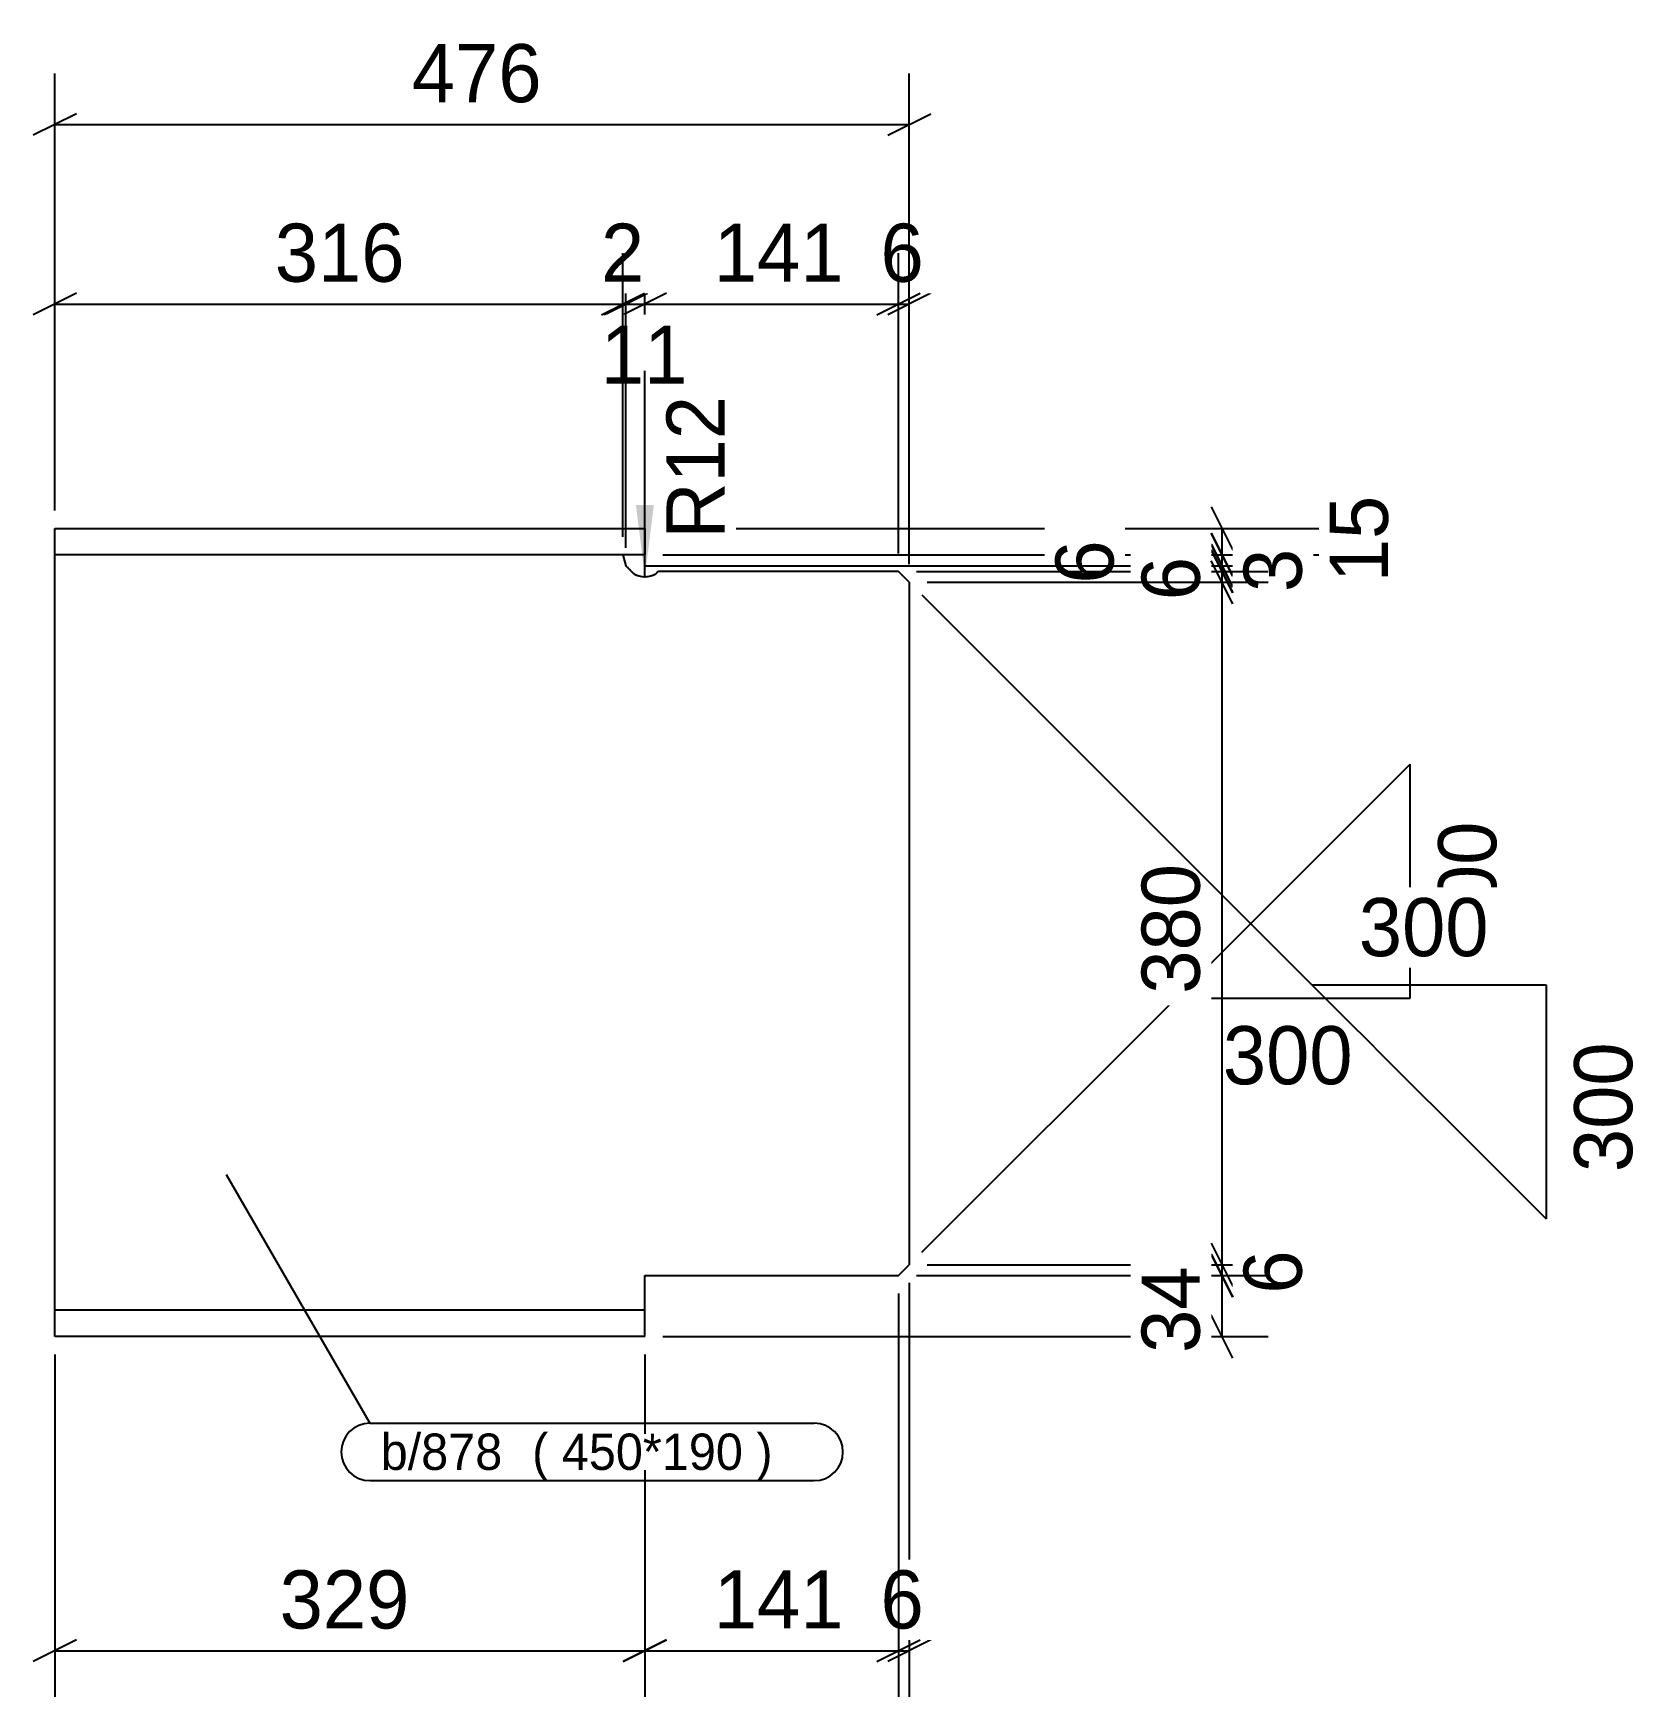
# Model space of a CAD drawing. Header units: millimetres. Extents: x 32 to 929, y 32 to 958.
import ezdxf

# ---------------------------------------------------------------- set-up
doc = ezdxf.new("R2010")
doc.units = ezdxf.units.MM
doc.linetypes.add('DXK_LINE_DOT4', pattern=[0.9408, 0.4704, -0.4704])
doc.styles.add('Comic Sans MS', font='COMIC.TTF', dxfattribs={"height": 0.2})

msp = doc.modelspace()

# ---------------------------------------------------------------- hatches: boundary and pattern name
at = {"linetype": 'Continuous'}
msp.add_hatch(color=8, dxfattribs=at).paths.add_polyline_path([(377.59, 695.76), (372.59, 655.76), (367.59, 695.76)])

# ---------------------------------------------------------------- linework, layer by layer
at = {"color": 8, "linetype": 'Continuous'}
for p, q in [((44, 692.6), (44, 936)), ((56, 913.6), (32, 901.6)), ((507.84, 901.6), (531.84, 913.6)), ((44, 907.6), (519.84, 907.6)), ((44, 692.6), (44, 836)), ((372.59, 692.6), (372.59, 836)), ((513.83, 668.69), (513.83, 836)), ((519.84, 662.68), (519.84, 836)), ((361.99, 671.88), (361.99, 833.2)), ((372.59, 692.6), (372.59, 833.2)), ((56, 813.6), (32, 801.6)), ((44, 807.6), (360.35, 807.6)), ((349.99, 801.6), (373.99, 813.6)), ((360.35, 807.6), (361.99, 807.6)), ((384.59, 813.6), (360.59, 801.6)), ((384.59, 813.6), (360.59, 801.6)), ((361.99, 807.6), (372.59, 807.6)), ((372.59, 807.6), (513.83, 807.6)), ((501.83, 801.6), (525.83, 813.6)), ((531.84, 813.6), (507.84, 801.6)), ((513.83, 807.6), (519.84, 807.6)), ((688, 694.6), (700, 670.6)), ((382.59, 682.6), (770.4, 682.6)), ((700, 656), (688, 680)), ((688, 680), (700, 656)), ((694, 668), (694, 682.6)), ((382.59, 668), (770.4, 668)), ((382.59, 668), (719.6, 668)), ((700, 649.88), (688, 673.88)), ((688, 673.88), (700, 649.88)), ((700, 646.69), (688, 670.69)), ((694, 661.88), (694, 668)), ((371.99, 661.88), (719.6, 661.88)), ((694, 658.69), (694, 661.88)), ((694, 652.68), (694, 658.69)), ((668.39, 421.07), (798.73, 551.4)), ((798.73, 421.07), (798.73, 551.4)), ((744.1, 428.42), (874.44, 428.42)), ((874.44, 428.42), (874.44, 298.09)), ((526.91, 279.59), (668.39, 421.07)), ((668.39, 421.07), (798.73, 421.07)), ((688, 284.52), (700, 260.52)), ((688, 284.52), (700, 260.52)), ((700, 254.51), (688, 278.51)), ((529.84, 272.52), (719.6, 272.52)), ((529.84, 272.52), (722.4, 272.52)), ((694, 266.51), (694, 272.52)), ((519.84, 262.52), (519.84, 32)), ((523.83, 266.51), (722.4, 266.51)), ((694, 232.6), (694, 266.51)), ((513.83, 256.51), (513.83, 32)), ((700, 220.6), (688, 244.6)), ((382.59, 232.6), (719.6, 232.6)), ((44, 222.6), (44, 32)), ((372.59, 222.6), (372.59, 32)), ((372.59, 222.6), (372.59, 32)), ((56, 63.6), (32, 51.6)), ((44, 57.6), (372.59, 57.6)), ((384.59, 63.6), (360.59, 51.6)), ((360.59, 51.6), (384.59, 63.6)), ((372.59, 57.6), (513.83, 57.6)), ((501.83, 51.6), (525.83, 63.6)), ((531.84, 63.6), (507.84, 51.6)), ((513.83, 57.6), (519.84, 57.6))]:
    msp.add_line(p, q, dxfattribs=at)
at = {"color": 7, "linetype": 'Continuous'}
for p, q in [((44, 232.6), (44, 682.6)), ((44, 682.6), (372.59, 682.6)), ((372.59, 682.6), (372.59, 668)), ((372.59, 668), (44, 668)), ((360.35, 668), (361.99, 661.88)), ((366.47, 657.4), (361.99, 661.88)), ((380, 658.69), (378.71, 657.4)), ((513.83, 658.69), (380, 658.69)), ((519.84, 652.68), (513.83, 658.69)), ((519.84, 652.68), (519.84, 272.52)), ((139.46, 322.89), (219.46, 184.33)), ((513.83, 266.51), (519.84, 272.52)), ((372.59, 266.51), (513.83, 266.51)), ((372.59, 247.2), (372.59, 266.51)), ((372.59, 247.2), (44, 247.2)), ((372.59, 232.6), (372.59, 247.2)), ((372.59, 232.6), (44, 232.6)), ((219.46, 184.33), (466.9, 184.33)), ((219.46, 152.33), (466.9, 152.33))]:
    msp.add_line(p, q, dxfattribs=at)
at = {"color": 7, "linetype": 'DXK_LINE_DOT4'}
for p, q in [((361.99, 661.88), (366.47, 657.4)), ((378.71, 657.4), (380, 658.69))]:
    msp.add_line(p, q, dxfattribs=at)
at = {"color": 7, "linetype": 'Continuous'}
for centre, radius, start, end in [((372.59, 668), 12.24, 240, 300), ((219.46, 168.33), 16, 90, 270), ((466.9, 168.33), 16, 270, 90)]:
    msp.add_arc(centre, radius, start, end, dxfattribs=at)
at = {"color": 7, "linetype": 'DXK_LINE_DOT4'}
msp.add_arc((372.59, 668), 12.24, 240, 300, dxfattribs=at)
at = {"color": 8, "linetype": 'Continuous'}
msp.add_arc((372.59, 668), 12.24, 240, 300, dxfattribs=at)

# ---------------------------------------------------------------- wipeouts: each hides what was drawn before it
at = {"color": 0}
for points in [[(327.42, 913.6), (327.42, 958.4), (236.43, 958.4), (236.43, 913.6)], [(244.25, 813.6), (244.25, 858.4), (160.1, 858.4), (160.1, 813.6)], [(481.86, 813.6), (481.86, 858.4), (404.56, 858.4), (404.56, 813.6)], [(853.13, 531.73), (808.33, 531.73), (808.33, 440.74), (853.13, 440.74)], [(779.05, 366.67), (779.05, 411.47), (688.06, 411.47), (688.06, 366.67)], [(928.84, 408.75), (884.04, 408.75), (884.04, 317.76), (928.84, 317.76)], [(303.82, 158.33), (303.82, 178.33), (225.46, 178.33), (225.46, 158.33)], [(253.79, 63.6), (253.79, 108.4), (162.8, 108.4), (162.8, 63.6)], [(481.86, 63.6), (481.86, 108.4), (404.56, 108.4), (404.56, 63.6)]]:
    msp.add_wipeout(points, dxfattribs=at)

# ---------------------------------------------------------------- next in the draw order: linework, layer by layer
at = {"color": 8, "linetype": 'Continuous'}
for p, q in [((694, 272.52), (694, 652.68)), ((744.1, 428.42), (874.44, 298.09))]:
    msp.add_line(p, q, dxfattribs=at)

# ---------------------------------------------------------------- next in the draw order: texts
at = {"color": 3, "style": 'Comic Sans MS'}
for s, p in [('476', (242.83, 920)), ('316', (166.5, 820)), ('141', (410.96, 820)), ('300', (694.46, 373.07)), ('329', (169.2, 70)), ('141', (410.96, 70))]:
    msp.add_text(s, height=32.375, dxfattribs=at).set_placement(p)
for p in [(846.73, 447.14), (922.44, 324.16)]:
    msp.add_text('300', height=32.375, rotation=90.00021, dxfattribs=at).set_placement(p)

# ---------------------------------------------------------------- next in the draw order: wipeouts: each hides what was drawn before it
at = {"color": 0}
for points in [[(536.27, 813.6), (536.27, 858.4), (497.41, 858.4), (497.41, 813.6)], [(392.91, 756.8), (392.91, 801.6), (341.67, 801.6), (341.67, 756.8)], [(792.8, 704.34), (748, 704.34), (748, 646.26), (792.8, 646.26)], [(640, 684.37), (595.2, 684.37), (595.2, 645.51), (640, 645.51)], [(688, 508.09), (643.2, 508.09), (643.2, 417.11), (688, 417.11)], [(744.8, 288.95), (700, 288.95), (700, 250.08), (744.8, 250.08)], [(303.82, 158.33), (303.82, 178.33), (225.46, 178.33), (225.46, 158.33)], [(460.9, 158.33), (460.9, 178.33), (309.82, 178.33), (309.82, 158.33)], [(536.27, 63.6), (536.27, 108.4), (497.41, 108.4), (497.41, 63.6)]]:
    msp.add_wipeout(points, dxfattribs=at)

# ---------------------------------------------------------------- next in the draw order: linework, layer by layer
at = {"color": 8, "linetype": 'Continuous'}
for p, q in [((519.84, 662.68), (519.84, 936)), ((360.35, 678), (360.35, 836)), ((361.99, 671.88), (361.99, 836)), ((513.83, 668.69), (513.83, 836)), ((348.35, 801.6), (372.35, 813.6)), ((373.99, 813.6), (349.99, 801.6)), ((501.83, 801.6), (525.83, 813.6)), ((372.59, 655.76), (372.59, 770.35)), ((371.99, 661.88), (722.4, 661.88)), ((523.83, 658.69), (722.4, 658.69)), ((688, 278.51), (700, 254.51)), ((523.83, 266.51), (719.6, 266.51)), ((513.83, 256.51), (513.83, 32)), ((501.83, 51.6), (525.83, 63.6))]:
    msp.add_line(p, q, dxfattribs=at)

# ---------------------------------------------------------------- next in the draw order: texts
at = {"color": 3, "style": 'Comic Sans MS'}
for s, height, p in [('6', 32.38, (503.81, 820)), ('11', 32.375, (348.07, 763.2)), ('b/878', 20.234, (225.46, 158.33)), ('6', 32.38, (503.81, 70))]:
    msp.add_text(s, height=height, dxfattribs=at).set_placement(p)
for s, height, p in [('15', 32.375, (786.4, 652.66)), ('6', 32.38, (633.6, 651.91)), ('380', 32.375, (681.6, 423.51)), ('6', 32.38, (738.4, 256.48))]:
    msp.add_text(s, height=height, rotation=90.00021, dxfattribs=at).set_placement(p)

# ---------------------------------------------------------------- next in the draw order: wipeouts: each hides what was drawn before it
at = {"color": 0}
for points in [[(423.39, 755.52), (378.59, 755.52), (378.59, 670.59), (423.39, 670.59)], [(854.76, 438.02), (854.76, 482.82), (763.78, 482.82), (763.78, 438.02)], [(460.9, 158.33), (460.9, 178.33), (309.82, 178.33), (309.82, 158.33)]]:
    msp.add_wipeout(points, dxfattribs=at)

# ---------------------------------------------------------------- next in the draw order: texts
at = {"color": 3, "style": 'Comic Sans MS'}
msp.add_text('R12', height=32.375, rotation=90.00021, dxfattribs=at).set_placement((416.99, 676.99))
for s, height, p in [('300', 32.375, (770.18, 444.42)), ('(\xa0450*190\xa0) ', 20.2344, (309.82, 158.33))]:
    msp.add_text(s, height=height, dxfattribs=at).set_placement(p)

# ---------------------------------------------------------------- next in the draw order: wipeouts: each hides what was drawn before it
at = {"color": 0}
for points in [[(380.6, 813.6), (380.6, 858.4), (341.74, 858.4), (341.74, 813.6)], [(744.8, 679.72), (700, 679.72), (700, 640.85), (744.8, 640.85)], [(688, 282.02), (643.2, 282.02), (643.2, 217.09), (688, 217.09)]]:
    msp.add_wipeout(points, dxfattribs=at)

# ---------------------------------------------------------------- next in the draw order: linework, layer by layer
at = {"color": 8, "linetype": 'Continuous'}
for p, q in [((360.35, 678), (360.35, 836)), ((348.35, 801.6), (372.35, 813.6)), ((688, 670.69), (700, 646.69)), ((523.83, 658.69), (719.6, 658.69)), ((700, 640.68), (688, 664.68)), ((529.84, 652.68), (719.6, 652.68))]:
    msp.add_line(p, q, dxfattribs=at)

# ---------------------------------------------------------------- next in the draw order: texts
at = {"color": 3, "style": 'Comic Sans MS'}
msp.add_text('2', height=32.38, dxfattribs=at).set_placement((348.14, 820))
for s, height, p in [('3', 32.38, (738.4, 647.25)), ('34', 32.375, (681.6, 223.49))]:
    msp.add_text(s, height=height, rotation=90.00021, dxfattribs=at).set_placement(p)

# ---------------------------------------------------------------- next in the draw order: wipeouts: each hides what was drawn before it
at = {"color": 0}
msp.add_wipeout([(688, 675.12), (643.2, 675.12), (643.2, 636.25), (688, 636.25)], dxfattribs=at)

# ---------------------------------------------------------------- next in the draw order: linework, layer by layer
at = {"color": 8, "linetype": 'Continuous'}
for p, q in [((700, 640.68), (688, 664.68)), ((529.84, 652.68), (719.6, 652.68)), ((526.91, 645.61), (744.1, 428.42))]:
    msp.add_line(p, q, dxfattribs=at)

# ---------------------------------------------------------------- next in the draw order: texts
at = {"color": 3, "style": 'Comic Sans MS'}
msp.add_text('6', height=32.38, rotation=90.00021, dxfattribs=at).set_placement((681.6, 642.65))

doc.saveas('drawing.dxf')
